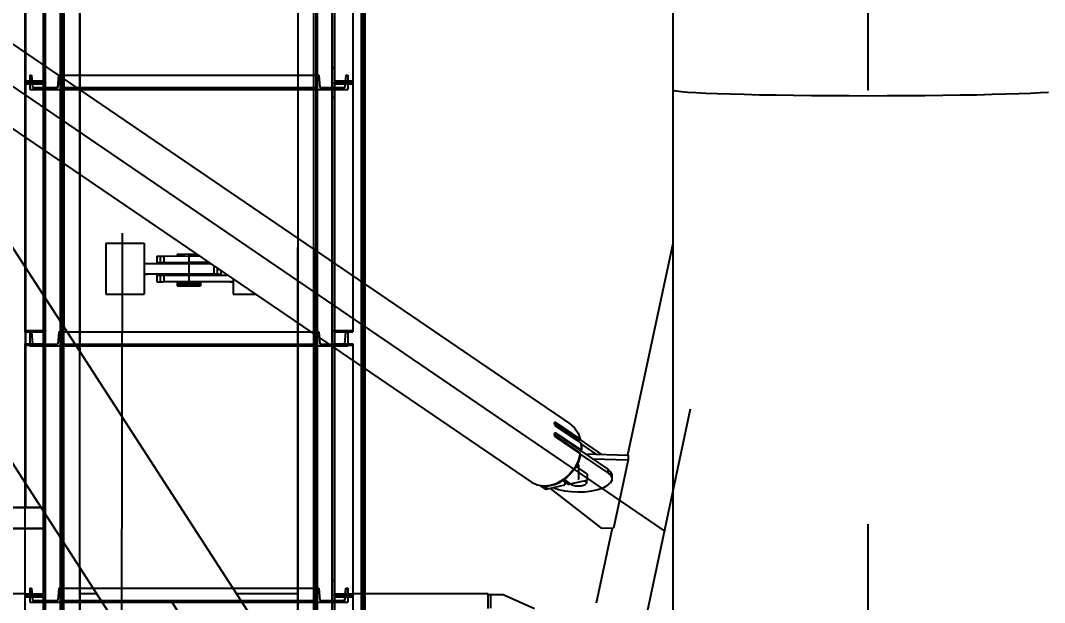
# Model space of a CAD drawing. Header units: millimetres. Extents: x 150209.93 to 150215.05, y 136675.65 to 136679.93.
# Drawn here: x 150213.5483 to 150213.6282, y 136677.7148 to 136677.7602 of the extents above; entities that cross this region are included whole.
import ezdxf

# ---------------------------------------------------------------- set-up
doc = ezdxf.new("R2010")
doc.units = ezdxf.units.MM
doc.header["$LTSCALE"] = 0.25
for name, pattern in [('CENTER', [50.8, 31.75, -6.35, 6.35, -6.35]), ('XKITLINE00', [0]), ('XKITLINE02', [4, 2, -2]), ('XKITLINE03', [6, 3, -1, 1, -1])]:
    doc.linetypes.add(name, pattern=pattern)
doc.layers.add('Horizontal Surface', color=7, linetype='Continuous')
doc.layers.add('Wall', color=7, linetype='Continuous')
doc.styles.add('ROMANS', font='romans.shx')
doc.dimstyles.new('MD300', dxfattribs={"dimtxt": 2.5, "dimasz": 2.5, "dimexe": 1, "dimexo": 1, "dimgap": 0.5, "dimtad": 1, "dimdec": 1, "dimlfac": 50, "dimrnd": 0.5, "dimdsep": 46, "dimtxsty": 'ROMANS', "dimcen": 1, "dimclrd": 146, "dimclre": 146, "dimclrt": 30, "dimadec": 1, "dimazin": 2, "dimtfac": 1, "dimtdec": 1, "dimtmove": 0, "dimatfit": 1, "dimfxl": 1, "dimtolj": 1, "dimtzin": 0, "dimlwd": -1, "dimlwe": -1, "dimarcsym": 0})

# ---------------------------------------------------------------- blocks, each defined once
blk = doc.blocks.new('çatıı')
at = {"color": 1, "linetype": 'XKITLINE03'}
for p, q in [((23109, 11600.44), (23109, 10060.36)), ((23115, 10058.83), (23115, 11600.44)), ((23214.98, 11600.44), (23214.99, 10058.83)), ((23109, 10409.49), (23109, 11231.06)), ((23115, 10409.49), (23115, 11231.06)), ((23214.99, 11231.06), (23214.99, 10409.49)), ((23220.98, 10409.49), (23220.98, 10820.27)), ((23109.01, 10623.17), (23109.01, 10720.62)), ((23109.01, 10623.17), (23109.01, 10720.62)), ((23220.98, 10720.62), (23220.98, 10623.17)), ((23220.98, 10720.62), (23220.98, 10623.17)), ((23109.01, 10526.43), (23109.01, 10623.17)), ((23109.01, 10526.43), (23109.01, 10623.17)), ((23220.98, 10623.17), (23220.98, 10526.43)), ((23220.98, 10623.17), (23220.98, 10526.43)), ((23115, 10620.42), (23214.98, 10620.42)), ((23115, 10620.42), (23214.98, 10620.42)), ((23115, 10620.42), (23115, 10620.42)), ((23115, 10620.42), (23115, 10620.42)), ((23214.98, 10620.42), (23214.98, 10620.42)), ((23214.98, 10620.42), (23214.98, 10620.42)), ((23109.01, 10423.17), (23109.01, 10520.62)), ((23109.01, 10423.17), (23109.01, 10520.62)), ((23115, 10520.42), (23214.98, 10520.42)), ((23115, 10520.42), (23214.98, 10520.42)), ((23115, 10520.42), (23115, 10520.42)), ((23115, 10520.42), (23115, 10520.42)), ((23214.98, 10520.42), (23214.98, 10520.42)), ((23214.98, 10520.42), (23214.98, 10520.42)), ((23220.98, 10520.62), (23220.98, 10423.17)), ((23220.98, 10520.62), (23220.98, 10423.17)), ((23109.01, 10326.43), (23109.01, 10423.17)), ((23220.98, 10423.17), (23220.98, 10326.43)), ((23115, 10420.42), (23214.98, 10420.42)), ((23115, 10420.42), (23214.98, 10420.42)), ((23115, 10420.42), (23115, 10420.42)), ((23115, 10420.42), (23115, 10420.42)), ((23214.98, 10420.42), (23214.98, 10420.42)), ((23214.98, 10420.42), (23214.98, 10420.42))]:
    blk.add_line(p, q, dxfattribs=at)
at = {"color": 116, "linetype": 'XKITLINE02', "true_color": 0x136734}
for p, q in [((23114.92, 10060.36), (23114.92, 11600.44)), ((23115, 10058.83), (23115, 11600.44)), ((23115.45, 10060.36), (23115.45, 11600.44)), ((23115.85, 10058.83), (23115.85, 11600.44)), ((23116.3, 10060.36), (23116.3, 11600.44)), ((23122.5, 10058.83), (23122.5, 11600.44)), ((23207.49, 10058.83), (23207.48, 11600.44)), ((23214.14, 10058.83), (23214.13, 11600.44)), ((23214.99, 10058.83), (23214.98, 11600.44)), ((23114.92, 10409.49), (23114.92, 11231.06)), ((23115, 10409.49), (23115, 11231.06)), ((23115.45, 10409.49), (23115.45, 11231.06)), ((23115.85, 10409.49), (23115.85, 11231.06)), ((23116.3, 10443.53), (23116.3, 11231.06)), ((23122.5, 10433.94), (23122.5, 11231.06)), ((23214.14, 11231.06), (23214.14, 10409.49)), ((23214.99, 11231.06), (23214.99, 10409.49)), ((23214.53, 10820.27), (23214.53, 10409.49)), ((23215.07, 10820.27), (23215.07, 10409.49)), ((23232.3, 10820.27), (23232.3, 10409.49)), ((23232.83, 10820.27), (23232.83, 10409.49)), ((23108.21, 10726.42), (23108.21, 10623.75)), ((23108.21, 10726.42), (23108.21, 10623.75)), ((23109.01, 10726.42), (23109.01, 10623.17)), ((23109.01, 10726.42), (23109.01, 10623.17)), ((23220.98, 10726.42), (23220.98, 10623.17)), ((23220.98, 10726.42), (23220.98, 10623.17)), ((23221.78, 10726.42), (23221.78, 10623.75)), ((23221.78, 10726.42), (23221.78, 10623.75)), ((23213.68, 10721.72), (23213.68, 10060.36)), ((23101.01, 10721.2), (23101.01, 10623.17)), ((23101.01, 10721.2), (23101.01, 10623.17)), ((23214.53, 10720.87), (23214.53, 10060.36)), ((23215.07, 10720.34), (23215.07, 10060.36)), ((23228.98, 10721.2), (23228.98, 10623.17)), ((23228.98, 10721.2), (23228.98, 10623.17)), ((23232.3, 10703.1), (23232.3, 10060.36)), ((23232.83, 10702.57), (23232.83, 10060.36)), ((23233.68, 10701.72), (23233.68, 10060.36)), ((23103, 10625.92), (23103.68, 10625.92)), ((23103, 10625.92), (23103, 10620.42)), ((23103, 10625.92), (23103, 10620.42)), ((23103, 10625.92), (23103.68, 10625.92)), ((23103, 10625.92), (23103, 10620.42)), ((23103, 10625.92), (23103, 10620.42)), ((23103.68, 10625.92), (23104.07, 10621.12)), ((23103.68, 10625.92), (23104.07, 10621.12)), ((23103.68, 10625.92), (23104.07, 10621.12)), ((23103.68, 10625.92), (23104.07, 10621.12)), ((23108.21, 10628.97), (23109.01, 10628.97)), ((23108.21, 10628.97), (23109.01, 10628.97)), ((23114.32, 10625.92), (23113.94, 10621.12)), ((23114.32, 10625.92), (23113.94, 10621.12)), ((23113.94, 10621.12), (23114.32, 10625.92)), ((23113.94, 10621.12), (23114.32, 10625.92)), ((23114.32, 10625.92), (23115, 10625.92)), ((23114.32, 10625.92), (23115, 10625.92)), ((23115, 10625.92), (23115, 10620.42)), ((23115, 10625.92), (23214.98, 10625.92)), ((23115, 10625.92), (23115, 10620.42)), ((23115, 10625.92), (23122.5, 10625.92)), ((23115, 10625.92), (23115, 10620.42)), ((23115, 10625.92), (23115, 10620.42)), ((23115, 10625.92), (23115, 10620.42)), ((23115, 10625.92), (23115, 10620.42)), ((23207.49, 10625.92), (23214.98, 10625.92)), ((23214.98, 10625.92), (23214.98, 10620.42)), ((23214.98, 10625.92), (23214.98, 10620.42)), ((23214.98, 10625.92), (23214.98, 10620.42)), ((23214.98, 10625.92), (23215.66, 10625.92)), ((23214.98, 10625.92), (23214.98, 10620.42)), ((23214.98, 10625.92), (23214.98, 10620.42)), ((23214.98, 10625.92), (23215.66, 10625.92)), ((23214.98, 10625.92), (23214.98, 10620.42)), ((23215.66, 10625.92), (23216.05, 10621.12)), ((23215.66, 10625.92), (23216.05, 10621.12)), ((23215.66, 10625.92), (23216.05, 10621.12)), ((23215.66, 10625.92), (23216.05, 10621.12)), ((23220.98, 10628.97), (23221.78, 10628.97)), ((23220.98, 10628.97), (23221.78, 10628.97)), ((23226.3, 10625.92), (23225.92, 10621.12)), ((23226.3, 10625.92), (23225.92, 10621.12)), ((23226.3, 10625.92), (23225.92, 10621.12)), ((23226.3, 10625.92), (23225.92, 10621.12)), ((23226.3, 10625.92), (23226.98, 10625.92)), ((23226.3, 10625.92), (23226.98, 10625.92)), ((23226.98, 10625.92), (23226.98, 10620.42)), ((23226.98, 10625.92), (23226.98, 10620.42)), ((23226.98, 10625.92), (23226.98, 10620.42)), ((23226.98, 10625.92), (23226.98, 10620.42)), ((23101.01, 10623.75), (23108.21, 10623.75)), ((23101.01, 10623.75), (23108.21, 10623.75)), ((23101.01, 10623.17), (23101.01, 10525.85)), ((23101.01, 10623.17), (23109.01, 10623.17)), ((23101.01, 10623.17), (23101.01, 10525.85)), ((23101.01, 10623.17), (23109.01, 10623.17)), ((23101.01, 10623.17), (23109.01, 10623.17)), ((23101.01, 10623.17), (23109.01, 10623.17)), ((23101.01, 10622.59), (23108.21, 10622.59)), ((23101.01, 10622.59), (23108.21, 10622.59)), ((23108.21, 10622.59), (23108.21, 10520.61)), ((23108.21, 10622.59), (23108.21, 10520.61)), ((23109.01, 10623.17), (23109.01, 10520.61)), ((23109.01, 10623.17), (23109.01, 10520.61)), ((23116.3, 10624.43), (23116.3, 10591.41)), ((23220.98, 10623.17), (23220.98, 10523.99)), ((23220.98, 10623.17), (23228.98, 10623.17)), ((23220.98, 10623.17), (23220.98, 10523.99)), ((23220.98, 10623.17), (23228.98, 10623.17)), ((23220.98, 10623.17), (23228.98, 10623.17)), ((23220.98, 10623.17), (23228.98, 10623.17)), ((23221.78, 10623.75), (23228.98, 10623.75)), ((23221.78, 10623.75), (23228.98, 10623.75)), ((23221.78, 10622.59), (23221.78, 10523.45)), ((23221.78, 10622.59), (23228.98, 10622.59)), ((23221.78, 10622.59), (23221.78, 10523.45)), ((23221.78, 10622.59), (23228.98, 10622.59)), ((23228.98, 10623.17), (23228.98, 10531.63)), ((23228.98, 10623.17), (23228.98, 10531.63)), ((23103, 10620.42), (23115, 10620.42)), ((23103, 10620.42), (23115, 10620.42)), ((23104.07, 10621.12), (23113.94, 10621.12)), ((23104.07, 10621.12), (23113.94, 10621.12)), ((23115, 10621.12), (23214.98, 10621.12)), ((23115, 10621.12), (23214.98, 10621.12)), ((23115, 10620.42), (23214.98, 10620.42)), ((23115, 10620.42), (23122.5, 10620.42)), ((23122.5, 10620.2), (23122.5, 10587.18)), ((23207.49, 10620.42), (23214.98, 10620.42)), ((23214.98, 10620.42), (23226.98, 10620.42)), ((23214.98, 10620.42), (23226.98, 10620.42)), ((23216.05, 10621.12), (23225.92, 10621.12)), ((23216.05, 10621.12), (23225.92, 10621.12)), ((23108.21, 10617.35), (23109.01, 10617.35)), ((23108.21, 10617.35), (23109.01, 10617.35)), ((23220.98, 10617.35), (23221.78, 10617.35)), ((23220.98, 10617.35), (23221.78, 10617.35)), ((23207.49, 10562.31), (23207.49, 10529.3)), ((23213.68, 10558.09), (23213.68, 10525.07)), ((23233.68, 10544.47), (23233.68, 10511.45)), ((23220.98, 10529.87), (23220.98, 10526.43)), ((23220.98, 10529.87), (23220.98, 10526.43)), ((23228.98, 10531.63), (23228.98, 10525.85)), ((23228.98, 10531.63), (23228.98, 10525.85)), ((23101.01, 10526.43), (23109.01, 10526.43)), ((23101.01, 10526.43), (23109.01, 10526.43)), ((23101.01, 10525.85), (23108.21, 10525.85)), ((23101.01, 10525.85), (23108.21, 10525.85)), ((23103, 10525.92), (23103.68, 10525.92)), ((23103, 10525.92), (23103, 10520.42)), ((23103, 10525.92), (23103, 10520.42)), ((23103, 10525.92), (23103.68, 10525.92)), ((23103, 10525.92), (23103, 10520.42)), ((23103, 10525.92), (23103, 10520.42)), ((23103.68, 10525.92), (23104.07, 10521.12)), ((23103.68, 10525.92), (23104.07, 10521.12)), ((23103.68, 10525.92), (23104.07, 10521.12)), ((23103.68, 10525.92), (23104.07, 10521.12)), ((23108.21, 10526.42), (23108.21, 10423.75)), ((23108.21, 10526.42), (23109.01, 10526.42)), ((23108.21, 10526.42), (23108.21, 10423.75)), ((23108.21, 10526.42), (23109.01, 10526.42)), ((23109.01, 10526.42), (23109.01, 10423.17)), ((23109.01, 10526.42), (23109.01, 10423.17)), ((23114.32, 10525.92), (23113.94, 10521.12)), ((23114.32, 10525.92), (23113.94, 10521.12)), ((23114.32, 10525.92), (23113.94, 10521.12)), ((23114.32, 10525.92), (23113.94, 10521.12)), ((23114.32, 10525.92), (23115, 10525.92)), ((23114.32, 10525.92), (23115, 10525.92)), ((23115, 10525.92), (23115, 10520.42)), ((23115, 10525.92), (23214.98, 10525.92)), ((23115, 10525.92), (23115, 10520.42)), ((23115, 10525.92), (23122.5, 10525.92)), ((23115, 10525.92), (23115, 10520.42)), ((23115, 10525.92), (23115, 10520.42)), ((23115, 10525.92), (23115, 10520.42)), ((23115, 10525.92), (23115, 10520.42)), ((23207.49, 10525.92), (23214.98, 10525.92)), ((23214.98, 10525.92), (23214.98, 10520.42)), ((23214.98, 10525.92), (23214.98, 10520.42)), ((23214.98, 10525.92), (23214.98, 10520.42)), ((23214.98, 10525.92), (23215.66, 10525.92)), ((23214.98, 10525.92), (23214.98, 10520.42)), ((23214.98, 10525.92), (23214.98, 10520.42)), ((23214.98, 10525.92), (23215.66, 10525.92)), ((23214.98, 10525.92), (23214.98, 10520.42)), ((23215.66, 10525.92), (23216.05, 10521.12)), ((23215.66, 10525.92), (23216.05, 10521.12)), ((23215.66, 10525.92), (23216.05, 10521.12)), ((23215.66, 10525.92), (23216.05, 10521.12)), ((23220.98, 10526.43), (23228.98, 10526.43)), ((23220.98, 10526.43), (23228.98, 10526.43)), ((23220.98, 10526.42), (23220.98, 10423.17)), ((23220.98, 10526.42), (23221.78, 10526.42)), ((23220.98, 10526.42), (23220.98, 10423.17)), ((23220.98, 10526.42), (23221.78, 10526.42)), ((23221.78, 10526.42), (23221.78, 10423.75)), ((23221.78, 10526.42), (23221.78, 10423.75)), ((23221.78, 10525.85), (23228.98, 10525.85)), ((23221.78, 10525.85), (23228.98, 10525.85)), ((23225.92, 10521.12), (23226.3, 10525.92)), ((23225.92, 10521.12), (23226.3, 10525.92)), ((23225.92, 10521.12), (23226.3, 10525.92)), ((23225.92, 10521.12), (23226.3, 10525.92)), ((23226.3, 10525.92), (23226.98, 10525.92)), ((23226.3, 10525.92), (23226.98, 10525.92)), ((23226.98, 10525.92), (23226.98, 10520.42)), ((23226.98, 10525.92), (23226.98, 10520.42)), ((23226.98, 10525.92), (23226.98, 10520.42)), ((23226.98, 10525.92), (23226.98, 10520.42)), ((23220.98, 10523.99), (23220.98, 10520.61)), ((23220.98, 10523.99), (23220.98, 10520.61)), ((23221.78, 10523.45), (23221.78, 10520.61)), ((23221.78, 10523.45), (23221.78, 10520.61)), ((23101.01, 10521.2), (23101.01, 10423.17)), ((23101.01, 10521.2), (23108.21, 10521.2)), ((23101.01, 10521.2), (23101.01, 10423.17)), ((23101.01, 10521.2), (23108.21, 10521.2)), ((23101.01, 10520.62), (23109.01, 10520.62)), ((23101.01, 10520.62), (23109.01, 10520.62)), ((23103, 10520.42), (23115, 10520.42)), ((23103, 10520.42), (23115, 10520.42)), ((23104.07, 10521.12), (23113.94, 10521.12)), ((23104.07, 10521.12), (23113.94, 10521.12)), ((23108.21, 10520.61), (23109.01, 10520.61)), ((23108.21, 10520.61), (23109.01, 10520.61)), ((23115, 10521.12), (23214.98, 10521.12)), ((23115, 10521.12), (23214.98, 10521.12)), ((23115, 10520.42), (23214.98, 10520.42)), ((23115, 10520.42), (23122.5, 10520.42)), ((23207.49, 10520.42), (23214.98, 10520.42)), ((23214.98, 10520.42), (23226.98, 10520.42)), ((23214.98, 10520.42), (23226.98, 10520.42)), ((23216.05, 10521.12), (23225.92, 10521.12)), ((23216.05, 10521.12), (23225.92, 10521.12)), ((23220.98, 10520.62), (23228.98, 10520.62)), ((23220.98, 10520.62), (23228.98, 10520.62)), ((23220.98, 10520.61), (23221.78, 10520.61)), ((23220.98, 10520.61), (23221.78, 10520.61)), ((23221.78, 10521.2), (23228.98, 10521.2)), ((23221.78, 10521.2), (23228.98, 10521.2)), ((23228.98, 10521.2), (23228.98, 10423.17)), ((23228.98, 10521.2), (23228.98, 10423.17)), ((23228.98, 10518.54), (23228.98, 10423.75)), ((23228.98, 10518.54), (23228.98, 10423.75)), ((23103, 10425.92), (23103.68, 10425.92)), ((23103, 10425.92), (23103, 10420.42)), ((23103, 10425.92), (23103, 10420.42)), ((23103, 10425.92), (23103.68, 10425.92)), ((23103, 10425.92), (23103, 10420.42)), ((23103, 10425.92), (23103, 10420.42)), ((23103.68, 10425.92), (23104.07, 10421.12)), ((23103.68, 10425.92), (23104.07, 10421.12)), ((23103.68, 10425.92), (23104.07, 10421.12)), ((23103.68, 10425.92), (23104.07, 10421.12)), ((23108.21, 10428.97), (23109.01, 10428.97)), ((23108.21, 10428.97), (23109.01, 10428.97)), ((23114.32, 10425.92), (23113.94, 10421.12)), ((23114.32, 10425.92), (23113.94, 10421.12)), ((23114.32, 10425.92), (23113.94, 10421.12)), ((23114.32, 10425.92), (23113.94, 10421.12)), ((23114.32, 10425.92), (23115, 10425.92)), ((23114.32, 10425.92), (23115, 10425.92)), ((23115, 10425.92), (23115, 10420.42)), ((23115, 10425.92), (23214.98, 10425.92)), ((23115, 10425.92), (23115, 10420.42)), ((23115, 10425.92), (23122.5, 10425.92)), ((23115, 10425.92), (23115, 10420.42)), ((23115, 10425.92), (23115, 10420.42)), ((23115, 10425.92), (23115, 10420.42)), ((23115, 10425.92), (23115, 10420.42)), ((23127.69, 10425.92), (23182.08, 10425.92)), ((23207.49, 10425.92), (23214.98, 10425.92)), ((23214.98, 10425.92), (23214.98, 10420.42)), ((23214.98, 10425.92), (23214.98, 10420.42)), ((23214.98, 10425.92), (23214.98, 10420.42)), ((23214.98, 10425.92), (23215.66, 10425.92)), ((23214.98, 10425.92), (23214.98, 10420.42)), ((23214.98, 10425.92), (23214.98, 10420.42)), ((23214.98, 10425.92), (23215.66, 10425.92)), ((23214.98, 10425.92), (23214.98, 10420.42)), ((23215.66, 10425.92), (23216.05, 10421.12)), ((23215.66, 10425.92), (23216.05, 10421.12)), ((23215.66, 10425.92), (23216.05, 10421.12)), ((23215.66, 10425.92), (23216.05, 10421.12)), ((23220.98, 10428.97), (23221.78, 10428.97)), ((23220.98, 10428.97), (23221.78, 10428.97)), ((23226.3, 10425.92), (23225.92, 10421.12)), ((23226.3, 10425.92), (23225.92, 10421.12)), ((23226.3, 10425.92), (23225.92, 10421.12)), ((23225.92, 10421.12), (23226.3, 10425.92)), ((23226.3, 10425.92), (23226.98, 10425.92)), ((23226.3, 10425.92), (23226.98, 10425.92)), ((23226.98, 10425.92), (23226.98, 10420.42)), ((23226.98, 10425.92), (23226.98, 10420.42)), ((23226.98, 10425.92), (23226.98, 10420.42)), ((23226.98, 10425.92), (23226.98, 10420.42)), ((23101.01, 10423.75), (23108.21, 10423.75)), ((23101.01, 10423.75), (23108.21, 10423.75)), ((23101.01, 10423.17), (23101.01, 10325.85)), ((23101.01, 10423.17), (23109.01, 10423.17)), ((23101.01, 10423.17), (23109.01, 10423.17)), ((23101.01, 10423.17), (23109.01, 10423.17)), ((23101.01, 10422.59), (23108.21, 10422.59)), ((23108.21, 10422.59), (23108.21, 10320.61)), ((23109.01, 10423.17), (23109.01, 10320.61)), ((23220.98, 10423.17), (23220.98, 10320.61)), ((23220.98, 10423.17), (23228.98, 10423.17)), ((23220.98, 10423.17), (23228.98, 10423.17)), ((23220.98, 10423.17), (23228.98, 10423.17)), ((23221.78, 10422.59), (23221.78, 10359.47)), ((23221.78, 10422.59), (23228.98, 10422.59)), ((23221.78, 10423.75), (23228.98, 10423.75)), ((23221.78, 10423.75), (23228.98, 10423.75)), ((23228.98, 10423.17), (23228.98, 10348.33)), ((23103, 10420.42), (23115, 10420.42)), ((23103, 10420.42), (23115, 10420.42)), ((23104.07, 10421.12), (23113.94, 10421.12)), ((23104.07, 10421.12), (23113.94, 10421.12)), ((23115, 10421.12), (23214.98, 10421.12)), ((23115, 10421.12), (23214.98, 10421.12)), ((23115, 10420.42), (23214.98, 10420.42)), ((23115, 10420.42), (23122.5, 10420.42)), ((23131.24, 10420.42), (23185.63, 10420.42)), ((23207.49, 10420.42), (23214.98, 10420.42)), ((23214.98, 10420.42), (23226.98, 10420.42)), ((23214.98, 10420.42), (23226.98, 10420.42)), ((23216.05, 10421.12), (23225.92, 10421.12)), ((23216.05, 10421.12), (23225.92, 10421.12))]:
    blk.add_line(p, q, dxfattribs=at)
at = {"color": 8, "linetype": 'CENTER'}
for p, q in [((23430, 10620.27), (23430, 11020.27)), ((23430, 10000.27), (22900, 10820.27)), ((23256.41, 10006.9), (23430, 10820.27)), ((23350.61, 10448.31), (22916.23, 10744.2)), ((23430, 8951.04), (23430, 10620.27)), ((23165, 10555.41), (23165, 10545.41)), ((23316.99, 10473.99), (23316.99, 10468.44))]:
    blk.add_line(p, q, dxfattribs=at)
at = {"color": 7, "linetype": 'XKITLINE00'}
for p, q in [((23116.3, 10797.42), (23116.3, 10624.43)), ((23122.5, 10797.42), (23122.5, 10620.2)), ((23207.49, 10797.42), (23207.49, 10562.31)), ((23213.68, 10797.42), (23213.68, 10558.09)), ((23233.68, 10797.42), (23233.68, 10544.47)), ((23122.5, 10625.92), (23207.49, 10625.92)), ((23122.5, 10620.42), (23207.49, 10620.42)), ((23116.3, 10591.41), (23116.3, 10527.68)), ((23122.5, 10587.18), (23122.5, 10518.09)), ((23122.5, 10525.92), (23207.49, 10525.92)), ((23207.49, 10529.3), (23207.49, 10409.49)), ((23213.68, 10525.07), (23213.68, 10409.49)), ((23122.5, 10520.42), (23207.49, 10520.42)), ((23233.68, 10511.45), (23233.68, 10409.49)), ((23116.3, 10409.49), (23116.3, 10443.53)), ((23122.5, 10433.94), (23122.5, 10409.49)), ((23122.5, 10425.92), (23127.69, 10425.92)), ((23182.08, 10425.92), (23207.49, 10425.92)), ((23122.5, 10420.42), (23131.24, 10420.42)), ((23185.63, 10420.42), (23207.49, 10420.42))]:
    blk.add_line(p, q, dxfattribs=at)
at = {"color": 8, "linetype": 'XKITLINE00'}
for p, q in [((23353.8, 10783.27), (23353.8, 10620.27)), ((23014.66, 10693.66), (23313.51, 10490.09)), ((23041.58, 10643.29), (23321.66, 10209.97)), ((23042.72, 10641.53), (23298.66, 10467.19)), ((23003.23, 10618.47), (23283.31, 10185.15)), ((23353.8, 10620.27), (23354.16, 10620.05)), ((23353.8, 10620.27), (23354.16, 10620.05)), ((23353.8, 10620.27), (23353.8, 10205.88)), ((23354.16, 10620.05), (23355.26, 10619.83)), ((23354.16, 10620.05), (23355.26, 10619.83)), ((23355.26, 10619.83), (23357.08, 10619.61)), ((23355.26, 10619.83), (23357.08, 10619.61)), ((23357.08, 10619.61), (23359.6, 10619.39)), ((23357.08, 10619.61), (23359.6, 10619.39)), ((23359.6, 10619.39), (23362.79, 10619.19)), ((23362.79, 10619.19), (23366.64, 10619)), ((23366.64, 10619), (23371.09, 10618.82)), ((23371.09, 10618.82), (23376.11, 10618.65)), ((23376.11, 10618.65), (23381.65, 10618.5)), ((23381.65, 10618.5), (23387.66, 10618.36)), ((23387.66, 10618.36), (23394.07, 10618.25)), ((23394.07, 10618.25), (23400.83, 10618.15)), ((23400.83, 10618.15), (23407.88, 10618.07)), ((23407.88, 10618.07), (23415.13, 10618.02)), ((23415.13, 10618.02), (23422.53, 10617.99)), ((23422.53, 10617.99), (23430, 10617.97)), ((23430, 10617.97), (23437.46, 10617.99)), ((23437.46, 10617.99), (23444.86, 10618.02)), ((23444.86, 10618.02), (23452.12, 10618.07)), ((23452.12, 10618.07), (23459.16, 10618.15)), ((23459.16, 10618.15), (23465.92, 10618.25)), ((23465.92, 10618.25), (23472.33, 10618.36)), ((23472.33, 10618.36), (23478.34, 10618.5)), ((23478.34, 10618.5), (23483.88, 10618.65)), ((23483.88, 10618.65), (23488.9, 10618.82)), ((23488.9, 10618.82), (23493.35, 10619)), ((23493.35, 10619), (23497.2, 10619.19)), ((23497.2, 10619.19), (23500.39, 10619.39)), ((23132.63, 10560.52), (23132.63, 10540.52)), ((23132.63, 10560.52), (23147.63, 10560.52)), ((23147.63, 10560.52), (23147.63, 10540.52)), ((23353.8, 10560.35), (23336.18, 10477.79)), ((23152.53, 10555.42), (23152.97, 10555.43)), ((23152.53, 10555.42), (23152.53, 10552.92)), ((23152.97, 10555.43), (23153.88, 10555.44)), ((23153.88, 10555.44), (23155.24, 10555.45)), ((23153.88, 10555.44), (23153.88, 10552.94)), ((23155.24, 10555.45), (23165, 10555.51)), ((23155.24, 10555.45), (23155.24, 10552.95)), ((23160.4, 10556.21), (23160.62, 10556.22)), ((23160.4, 10556.21), (23160.4, 10555.48)), ((23160.62, 10556.22), (23161.27, 10556.23)), ((23161.27, 10556.23), (23162.29, 10556.23)), ((23162.29, 10556.23), (23163.57, 10556.23)), ((23163.57, 10556.23), (23165, 10556.24)), ((23165, 10556.24), (23165, 10555.51)), ((23165, 10556.24), (23166.42, 10556.23)), ((23165, 10555.51), (23169, 10555.51)), ((23165, 10555.51), (23165, 10553.01)), ((23166.42, 10556.23), (23167.7, 10556.23)), ((23167.7, 10556.23), (23167.95, 10556.23)), ((23147.63, 10552.51), (23165, 10552.51)), ((23152.53, 10552.92), (23152.97, 10552.93)), ((23152.53, 10552.92), (23152.59, 10552.91)), ((23152.59, 10552.92), (23152.59, 10552.91)), ((23152.59, 10552.91), (23153.14, 10552.89)), ((23152.97, 10552.93), (23153.88, 10552.94)), ((23153.14, 10552.93), (23153.14, 10552.89)), ((23153.14, 10552.89), (23154.98, 10552.86)), ((23153.88, 10552.94), (23155.24, 10552.95)), ((23154.98, 10552.95), (23154.98, 10552.86)), ((23154.98, 10552.86), (23155.18, 10552.86)), ((23155.24, 10552.95), (23165, 10553.01)), ((23160.85, 10552.98), (23160.85, 10552.91)), ((23160.85, 10552.91), (23161.16, 10552.92)), ((23160.85, 10552.91), (23161, 10552.91)), ((23161, 10552.99), (23161, 10552.51)), ((23161.16, 10552.92), (23162.06, 10552.93)), ((23162.06, 10552.93), (23163.41, 10552.93)), ((23163.41, 10552.93), (23165, 10552.93)), ((23165, 10553.01), (23172.67, 10553.01)), ((23165, 10552.93), (23166.58, 10552.93)), ((23165, 10552.51), (23165, 10548.51)), ((23165, 10552.51), (23173.48, 10552.46)), ((23166.58, 10552.93), (23167.93, 10552.93)), ((23167.93, 10552.93), (23168.83, 10552.92)), ((23168.83, 10552.92), (23169.15, 10552.91)), ((23169, 10553.01), (23169, 10552.49)), ((23169, 10552.91), (23169.15, 10552.91)), ((23169.15, 10553.01), (23169.15, 10552.91)), ((23174.75, 10551.59), (23174.75, 10548.45)), ((23176.11, 10550.67), (23176.11, 10548.44)), ((23177.46, 10549.75), (23177.46, 10548.42)), ((23147.63, 10548.51), (23165, 10548.51)), ((23147.63, 10548.38), (23148.02, 10548.38)), ((23148.02, 10548.38), (23148.9, 10548.36)), ((23152.53, 10547.92), (23152.97, 10547.93)), ((23152.53, 10547.92), (23152.53, 10545.42)), ((23152.97, 10547.93), (23153.88, 10547.94)), ((23153.88, 10547.94), (23155.24, 10547.95)), ((23153.88, 10547.94), (23153.88, 10545.44)), ((23155.24, 10547.95), (23165, 10548.01)), ((23155.24, 10547.95), (23155.24, 10545.45)), ((23155.24, 10545.45), (23165, 10545.51)), ((23160.85, 10548.51), (23160.85, 10548.41)), ((23160.85, 10548.41), (23161.16, 10548.42)), ((23160.85, 10548.41), (23161, 10548.41)), ((23161, 10548.51), (23161, 10547.99)), ((23161.16, 10548.42), (23162.06, 10548.43)), ((23162.06, 10548.43), (23163.41, 10548.43)), ((23163.41, 10548.43), (23165, 10548.43)), ((23165, 10548.51), (23174.75, 10548.45)), ((23165, 10548.43), (23166.58, 10548.43)), ((23165, 10548.01), (23165, 10545.51)), ((23165, 10548.01), (23180.01, 10548.01)), ((23165, 10545.51), (23182.36, 10545.51)), ((23166.58, 10548.43), (23167.93, 10548.43)), ((23167.93, 10548.43), (23168.83, 10548.42)), ((23168.83, 10548.42), (23169.15, 10548.41)), ((23169, 10548.49), (23169, 10548.01)), ((23169, 10548.41), (23169.15, 10548.41)), ((23169, 10545.51), (23169, 10545.42)), ((23169.15, 10548.48), (23169.15, 10548.41)), ((23169.15, 10545.51), (23169.15, 10545.42)), ((23174.75, 10548.45), (23176.11, 10548.44)), ((23174.81, 10548.36), (23175.01, 10548.36)), ((23175.01, 10548.45), (23175.01, 10548.36)), ((23175.01, 10548.36), (23176.85, 10548.39)), ((23176.11, 10548.44), (23177.02, 10548.43)), ((23176.85, 10548.43), (23176.85, 10548.39)), ((23176.85, 10548.39), (23177.4, 10548.41)), ((23177.02, 10548.43), (23177.46, 10548.42)), ((23177.4, 10548.42), (23177.4, 10548.41)), ((23177.4, 10548.41), (23177.46, 10548.42)), ((23182.36, 10546.41), (23182.36, 10540.52)), ((23152.53, 10545.42), (23152.97, 10545.43)), ((23152.53, 10545.42), (23152.59, 10545.41)), ((23152.59, 10545.42), (23152.59, 10545.41)), ((23152.59, 10545.41), (23153.14, 10545.39)), ((23152.97, 10545.43), (23153.88, 10545.44)), ((23153.14, 10545.43), (23153.14, 10545.39)), ((23153.14, 10545.39), (23154.98, 10545.36)), ((23153.88, 10545.44), (23155.24, 10545.45)), ((23154.98, 10545.45), (23154.98, 10545.36)), ((23154.98, 10545.36), (23155.18, 10545.36)), ((23160.4, 10545.41), (23160.62, 10545.42)), ((23160.4, 10545.41), (23160.4, 10544.61)), ((23160.4, 10544.61), (23160.62, 10544.62)), ((23160.4, 10544.61), (23160.62, 10544.62)), ((23160.4, 10544.61), (23160.4, 10543.81)), ((23160.4, 10543.81), (23160.62, 10543.82)), ((23160.4, 10543.81), (23160.62, 10543.81)), ((23160.62, 10545.42), (23161.27, 10545.43)), ((23160.62, 10544.62), (23161.27, 10544.63)), ((23160.62, 10544.62), (23161.27, 10544.63)), ((23160.62, 10543.82), (23161.27, 10543.83)), ((23160.62, 10543.81), (23161.27, 10543.8)), ((23160.85, 10545.48), (23160.85, 10545.42)), ((23161, 10545.49), (23161, 10545.42)), ((23161.27, 10545.43), (23162.29, 10545.43)), ((23161.27, 10544.63), (23162.29, 10544.63)), ((23161.27, 10544.63), (23162.29, 10544.63)), ((23161.27, 10543.83), (23162.29, 10543.83)), ((23161.27, 10543.8), (23162.29, 10543.8)), ((23162.29, 10545.43), (23163.57, 10545.43)), ((23162.29, 10544.63), (23163.57, 10544.63)), ((23162.29, 10544.63), (23163.57, 10544.63)), ((23162.29, 10543.83), (23163.57, 10543.83)), ((23162.29, 10543.8), (23163.57, 10543.79)), ((23163.57, 10545.43), (23165, 10545.44)), ((23163.57, 10544.63), (23165, 10544.64)), ((23163.57, 10544.63), (23165, 10544.64)), ((23163.57, 10543.83), (23165, 10543.84)), ((23163.57, 10543.79), (23165, 10543.79)), ((23165, 10545.44), (23166.42, 10545.43)), ((23165, 10545.44), (23165, 10544.64)), ((23165, 10544.64), (23165, 10543.79)), ((23165, 10544.64), (23166.42, 10544.63)), ((23165, 10544.64), (23166.42, 10544.63)), ((23165, 10543.84), (23166.42, 10543.83)), ((23165, 10543.79), (23166.42, 10543.79)), ((23166.42, 10545.43), (23167.7, 10545.43)), ((23166.42, 10544.63), (23167.7, 10544.63)), ((23166.42, 10544.63), (23167.7, 10544.63)), ((23166.42, 10543.83), (23167.7, 10543.83)), ((23166.42, 10543.79), (23167.7, 10543.8)), ((23167.7, 10545.43), (23168.72, 10545.43)), ((23167.7, 10544.63), (23168.72, 10544.63)), ((23167.7, 10544.63), (23168.72, 10544.63)), ((23167.7, 10543.83), (23168.72, 10543.83)), ((23167.7, 10543.8), (23168.72, 10543.8)), ((23168.72, 10545.43), (23169.37, 10545.42)), ((23168.72, 10544.63), (23169.37, 10544.62)), ((23168.72, 10544.63), (23169.37, 10544.62)), ((23168.72, 10543.83), (23169.37, 10543.82)), ((23168.72, 10543.8), (23169.37, 10543.81)), ((23169.37, 10545.42), (23169.6, 10545.41)), ((23169.37, 10544.62), (23169.6, 10544.61)), ((23169.37, 10544.62), (23169.6, 10544.61)), ((23169.37, 10543.82), (23169.6, 10543.81)), ((23169.37, 10543.81), (23169.6, 10543.81)), ((23169.6, 10545.41), (23169.6, 10544.61)), ((23169.6, 10544.61), (23169.6, 10543.81)), ((23181.08, 10545.36), (23181.97, 10545.38)), ((23181.97, 10545.38), (23182.36, 10545.38)), ((23132.63, 10540.52), (23147.63, 10540.52)), ((23182.36, 10540.52), (23191.01, 10540.52)), ((23307.61, 10490.56), (23307.58, 10490.39)), ((23307.58, 10490.42), (23317.29, 10483.81)), ((23307.58, 10490.39), (23307.58, 10490.16)), ((23307.58, 10490.36), (23307.74, 10490.1)), ((23307.58, 10490.16), (23307.63, 10489.91)), ((23307.69, 10490.67), (23307.61, 10490.56)), ((23307.63, 10490.59), (23307.9, 10490.64)), ((23307.63, 10489.91), (23307.71, 10489.66)), ((23307.69, 10490.67), (23307.79, 10490.68)), ((23307.71, 10489.66), (23307.82, 10489.42)), ((23307.74, 10490.1), (23317.51, 10483.44)), ((23307.74, 10490.1), (23307.74, 10489.6)), ((23307.79, 10490.68), (23307.9, 10490.64)), ((23307.9, 10490.64), (23317.68, 10483.99)), ((23313.51, 10490.09), (23315.4, 10488.5)), ((23307.63, 10486.24), (23307.58, 10486)), ((23307.58, 10486), (23307.58, 10485.74)), ((23307.58, 10485.74), (23307.61, 10485.48)), ((23307.71, 10486.42), (23307.63, 10486.24)), ((23307.68, 10486.34), (23307.74, 10486.36)), ((23307.82, 10486.54), (23307.71, 10486.42)), ((23307.74, 10486.45), (23308.08, 10486.52)), ((23307.74, 10486.36), (23328.41, 10472.27)), ((23307.74, 10486.36), (23307.74, 10485.39)), ((23307.82, 10489.42), (23307.95, 10489.24)), ((23307.82, 10486.54), (23307.95, 10486.57)), ((23307.95, 10489.24), (23308.08, 10489.11)), ((23307.95, 10486.57), (23308.08, 10486.52)), ((23308.08, 10489.11), (23317.86, 10482.45)), ((23308.08, 10486.52), (23317.86, 10479.87)), ((23315.4, 10488.5), (23316.82, 10486.41)), ((23316.82, 10486.41), (23317.68, 10483.99)), ((23307.61, 10485.48), (23307.69, 10485.24)), ((23307.74, 10485.39), (23307.68, 10485.26)), ((23307.69, 10485.24), (23307.79, 10485.06)), ((23307.74, 10485.39), (23317.51, 10478.73)), ((23307.79, 10485.06), (23307.9, 10484.91)), ((23307.9, 10484.91), (23317.68, 10478.26)), ((23317.18, 10483.88), (23317.68, 10483.99)), ((23317.18, 10483.88), (23317.32, 10483.91)), ((23317.29, 10483.81), (23317.51, 10483.86)), ((23317.29, 10483.81), (23317.51, 10483.44)), ((23317.32, 10483.91), (23317.43, 10483.84)), ((23317.51, 10483.86), (23317.51, 10483.44)), ((23317.51, 10483.86), (23325.96, 10478.1)), ((23317.67, 10483.98), (23317.78, 10483.68)), ((23317.86, 10482.45), (23317.99, 10481.19)), ((23317.88, 10482.22), (23323.83, 10478.17)), ((23317.89, 10482.19), (23318.07, 10482.06)), ((23318.07, 10482.06), (23318.12, 10481.43)), ((23317.68, 10478.26), (23316.82, 10475.46)), ((23317.81, 10477.85), (23317.03, 10475.31)), ((23317.51, 10478.73), (23317.38, 10478.46)), ((23317.41, 10479.77), (23317.86, 10479.87)), ((23317.41, 10479.77), (23317.58, 10479.81)), ((23317.51, 10478.73), (23317.51, 10478.37)), ((23317.58, 10479.81), (23318.07, 10479.47)), ((23317.6, 10477.99), (23317.81, 10477.85)), ((23317.66, 10478.21), (23328.41, 10470.89)), ((23317.99, 10481.19), (23317.86, 10479.87)), ((23317.9, 10480.28), (23318.12, 10480.13)), ((23317.9, 10479.44), (23318.07, 10479.47)), ((23317.96, 10481.54), (23318.12, 10481.43)), ((23318.12, 10480.13), (23318.07, 10479.47)), ((23318.12, 10481.43), (23318.13, 10480.78)), ((23318.13, 10480.78), (23318.12, 10480.13)), ((23319.56, 10478.3), (23336.35, 10477.78)), ((23336.35, 10477.78), (23336.35, 10475.93)), ((23316.82, 10475.46), (23315.4, 10472.77)), ((23317.03, 10475.31), (23315.8, 10472.9)), ((23316.81, 10475.46), (23317.03, 10475.31)), ((23322.41, 10476.37), (23336.35, 10475.93)), ((23336.35, 10475.93), (23330.67, 10449.31)), ((23311.25, 10468.38), (23313.51, 10470.37)), ((23312.25, 10468.85), (23314.18, 10470.72)), ((23315.4, 10472.77), (23313.51, 10470.37)), ((23315.8, 10472.9), (23314.18, 10470.72)), ((23316.04, 10473.38), (23320.42, 10470.4)), ((23320.42, 10470.4), (23320.42, 10468.09)), ((23328.41, 10472.27), (23329.5, 10471.31)), ((23328.41, 10472.27), (23328.41, 10470.89)), ((23328.41, 10470.89), (23329.5, 10469.93)), ((23329.5, 10471.31), (23329.5, 10469.93)), ((23329.5, 10471.31), (23330.03, 10470.29)), ((23329.5, 10469.93), (23330.03, 10468.9)), ((23330.03, 10470.29), (23330.03, 10468.9)), ((23298.66, 10467.19), (23300.92, 10466.17)), ((23300.92, 10466.17), (23303.44, 10465.78)), ((23302.07, 10465.99), (23304.22, 10464.53)), ((23303.44, 10465.78), (23306.09, 10466.03)), ((23303.52, 10465.78), (23305.09, 10464.71)), ((23304.54, 10465.88), (23305.39, 10465.87)), ((23305.09, 10464.71), (23311.69, 10466.23)), ((23305.39, 10465.87), (23307.76, 10466.38)), ((23306.09, 10466.03), (23308.74, 10466.91)), ((23307.76, 10466.38), (23310.08, 10467.39)), ((23308.74, 10466.91), (23311.25, 10468.38)), ((23310.08, 10467.39), (23311.36, 10468.25)), ((23310.78, 10467.86), (23312.94, 10466.39)), ((23311.33, 10468.23), (23311.37, 10468.24)), ((23311.37, 10468.26), (23312.25, 10468.85)), ((23311.37, 10468.26), (23311.37, 10468.24)), ((23311.37, 10468.24), (23313.82, 10466.58)), ((23311.69, 10467.25), (23311.69, 10466.23)), ((23312.94, 10466.39), (23313.82, 10466.58)), ((23313.82, 10466.58), (23320.42, 10468.09)), ((23314.03, 10466.63), (23314.06, 10466.58)), ((23314.06, 10466.58), (23314.28, 10466.39)), ((23314.28, 10466.39), (23314.59, 10466.22)), ((23314.59, 10466.22), (23314.96, 10466.07)), ((23314.96, 10466.07), (23315.4, 10465.95)), ((23315.4, 10465.95), (23315.89, 10465.86)), ((23315.89, 10465.86), (23316.41, 10465.8)), ((23316.41, 10465.8), (23316.95, 10465.78)), ((23316.95, 10465.78), (23317.48, 10465.8)), ((23317.48, 10465.8), (23318.01, 10465.85)), ((23318.01, 10465.85), (23318.5, 10465.93)), ((23318.5, 10465.93), (23318.95, 10466.05)), ((23318.95, 10466.05), (23319.33, 10466.19)), ((23319.16, 10467.8), (23319.39, 10467.71)), ((23319.33, 10466.19), (23319.65, 10466.36)), ((23319.39, 10467.71), (23319.69, 10467.54)), ((23319.65, 10466.36), (23319.88, 10466.55)), ((23319.69, 10467.93), (23319.69, 10467.54)), ((23319.69, 10467.54), (23319.91, 10467.36)), ((23320.03, 10466.75), (23319.88, 10466.55)), ((23319.91, 10467.36), (23320.05, 10467.16)), ((23319.98, 10467.99), (23320.05, 10467.9)), ((23319.98, 10467.99), (23320.05, 10467.9)), ((23320.09, 10466.95), (23320.03, 10466.75)), ((23320.05, 10467.9), (23320.09, 10467.69)), ((23320.05, 10467.9), (23320.09, 10467.69)), ((23320.05, 10467.16), (23320.09, 10466.95)), ((23320.09, 10468.02), (23320.09, 10467.69)), ((23320.09, 10467.69), (23320.09, 10466.95)), ((23326.61, 10465.05), (23328.25, 10465.89)), ((23328.25, 10465.89), (23329.39, 10466.84)), ((23330, 10467.86), (23329.39, 10466.84)), ((23330.03, 10468.9), (23330, 10467.86)), ((23304.22, 10464.53), (23305.09, 10464.71)), ((23305.8, 10464.88), (23325.68, 10449.46)), ((23307.09, 10465.17), (23307.14, 10465.15)), ((23307.14, 10465.15), (23309.15, 10464.44)), ((23309.15, 10464.44), (23311.5, 10463.9)), ((23311.5, 10463.9), (23314.1, 10463.57)), ((23314.1, 10463.57), (23316.82, 10463.45)), ((23316.82, 10463.45), (23319.54, 10463.54)), ((23319.54, 10463.54), (23322.16, 10463.85)), ((23322.16, 10463.85), (23324.55, 10464.36)), ((23324.55, 10464.36), (23326.61, 10465.05)), ((23330.1, 10449.32), (23323.87, 10420.13)), ((23325.68, 10449.46), (23330.67, 10449.31)), ((23048.31, 10423.9), (23101.01, 10423.9)), ((23114.72, 10423.9), (23115, 10423.9)), ((23122.5, 10423.9), (23128.99, 10423.9)), ((23183.38, 10423.9), (23207.49, 10423.9)), ((23214.99, 10423.9), (23215.27, 10423.9)), ((23228.98, 10423.9), (23281.68, 10423.9)), ((23281.68, 10423.9), (23281.68, 10418.05)), ((23281.68, 10423.48), (23282.68, 10423.48)), ((23282.68, 10423.47), (23287.68, 10423.47)), ((23282.68, 10423.47), (23282.68, 10423.45)), ((23282.68, 10423.45), (23282.68, 10423.43)), ((23282.68, 10423.43), (23282.68, 10421.69)), ((23282.68, 10421.69), (23282.68, 10418.06)), ((23287.68, 10423.47), (23299.86, 10418.05))]:
    blk.add_line(p, q, dxfattribs=at)
at = {"color": 1, "linetype": 'XKITLINE00'}
for centre in [(23109.01, 10623.17), (23109.01, 10623.17), (23109.01, 10623.17), (23109.01, 10623.17), (23220.98, 10623.17), (23220.98, 10623.17), (23220.98, 10623.17), (23220.98, 10623.17), (23115, 10620.42), (23115, 10620.42), (23115, 10620.42), (23115, 10620.42), (23214.98, 10620.42), (23214.98, 10620.42), (23214.98, 10620.42), (23214.98, 10620.42), (23109.01, 10526.43), (23109.01, 10526.43), (23220.98, 10526.43), (23220.98, 10526.43), (23109.01, 10520.62), (23109.01, 10520.62), (23115, 10520.42), (23115, 10520.42), (23115, 10520.42), (23115, 10520.42), (23214.98, 10520.42), (23214.98, 10520.42), (23214.98, 10520.42), (23214.98, 10520.42), (23220.98, 10520.62), (23220.98, 10520.62), (23109.01, 10423.17), (23109.01, 10423.17), (23109.01, 10423.17), (23220.98, 10423.17), (23220.98, 10423.17), (23220.98, 10423.17), (23115, 10420.42), (23115, 10420.42), (23115, 10420.42), (23115, 10420.42), (23214.98, 10420.42), (23214.98, 10420.42), (23214.98, 10420.42), (23214.98, 10420.42)]:
    blk.add_circle(centre, 0.05, dxfattribs=at)
at = {"color": 8, "linetype": 'XKITLINE00'}
for centre in [(23430, 10620.27), (23430, 10620.27), (23165, 10555.41), (23165, 10545.41), (23316.99, 10473.99), (23316.99, 10468.44), (23350.61, 10448.31)]:
    blk.add_circle(centre, 0.05, dxfattribs=at)
blk = doc.blocks.new('*D6')
at = {"color": 146, "transparency": 16777216}
for p, q in [((150212.86359, 136678.626031), (150213.527899, 136678.624802)), ((150212.83196, 136677.744973), (150212.83174, 136677.626088)), ((150213.556269, 136677.743633), (150213.556049, 136677.624748))]:
    blk.add_line(p, q, dxfattribs=at)
for points in [[(150212.863599, 136678.631031), (150212.86358, 136678.621031), (150212.83359, 136678.626086)], [(150213.527908, 136678.629802), (150213.527889, 136678.619802), (150213.557899, 136678.624747)]]:
    blk.add_solid(points, dxfattribs=at)
at = {"layer": 'DEFPOINTS', "color": 0, "transparency": 16777216}
for p in [(150212.83381, 136678.744971), (150213.558118, 136678.743631), (150213.557899, 136678.624747)]:
    blk.add_point(p, dxfattribs=at)
at = {"color": 30, "transparency": 16777216, "insert": (150213.19579, 136678.650416), "char_height": 0.03, "attachment_point": 5, "rotation": 359.89403, "style": 'ROMANS'}
blk.add_mtext('\\A1;36', dxfattribs=at)

msp = doc.modelspace()

# ---------------------------------------------------------------- linework, layer by layer
at = {"layer": 'Horizontal Surface', "color": 54}
for points in [[(150213.550198, 136677.720607, 0.004), (150213.550207, 136677.867672, 0.004), (150213.539564, 136677.867672, 0.047004), (150213.539549, 136677.720607, 0.047004)], [(150213.550207, 136677.722234, 0.004), (150213.548726, 136677.722234, 0.004), (150213.548718, 136677.866114, 0.004), (150213.550207, 136677.866119, 0.004)], [(150213.507551, 136677.720607, 0.004), (150213.507551, 136677.722234, 0.004), (150213.550207, 136677.722234, 0.004), (150213.550207, 136677.720607, 0.004)]]:
    msp.add_polyline3d(points, close=True, dxfattribs=at)

# ---------------------------------------------------------------- block references
at = {"xscale": 0.0002000170049888334, "yscale": 0.0002000170049888334, "zscale": 0.0002000170049888334}
msp.add_blockref('çatıı', (150208.928067, 136675.630592), dxfattribs=at)

# ---------------------------------------------------------------- dimensions: what is measured, and where the dimension line sits
dim = msp.add_aligned_dim(p1=(150212.83381, 136678.744971), p2=(150213.558118, 136678.743631), distance=-0.118885, dimstyle='MD300', override={"dimtxt": 0.03, "dimasz": 0.03, "dimgap": 0.01})
dim.commit()
dim.dimension.update_dxf_attribs({"geometry": '*D6', "text_midpoint": (150213.19579, 136678.650416)})

# ---------------------------------------------------------------- meshes
at = {"layer": 'Wall'}
mesh = msp.add_polyface(dxfattribs=at)
corners = [(150213.550207, 136677.720607), (150213.550207, 136677.720607, 0.004), (150213.550207, 136677.867672), (150213.550207, 136677.867672, 0.004)]
mesh.append_faces([[corners[k] for k in face] for face in [(0, 1, 3, 2)]], dxfattribs={"color": 54})
mesh = msp.add_polyface(dxfattribs=at)
corners = [(150213.548726, 136677.722234), (150213.548726, 136677.722234, 0.004), (150213.548718, 136677.866114), (150213.548718, 136677.866114, 0.004)]
mesh.append_faces([[corners[k] for k in face] for face in [(0, 1, 3, 2)]], dxfattribs={"color": 54})
mesh = msp.add_polyface(dxfattribs=at)
corners = [(150213.507551, 136677.722234), (150213.507551, 136677.722234, 0.004), (150213.550207, 136677.722234), (150213.550207, 136677.722234, 0.004)]
mesh.append_faces([[corners[k] for k in face] for face in [(0, 1, 3, 2)]], dxfattribs={"color": 54})
mesh = msp.add_polyface(dxfattribs=at)
corners = [(150213.550207, 136677.720607), (150213.550207, 136677.720607, 0.004), (150213.507551, 136677.720607), (150213.507551, 136677.720607, 0.004)]
mesh.append_faces([[corners[k] for k in face] for face in [(0, 1, 3, 2)]], dxfattribs={"color": 54})
mesh = msp.add_polyface(dxfattribs=at)
corners = [(150213.550207, 136677.720607, 0.004), (150213.550207, 136677.720607, 0.004), (150213.539564, 136677.720607, 0.004), (150213.539564, 136677.720607, 0.047004)]
mesh.append_faces([[corners[k] for k in face] for face in [(0, 1, 3, 2)]], dxfattribs={"color": 54})

doc.saveas('drawing.dxf')
